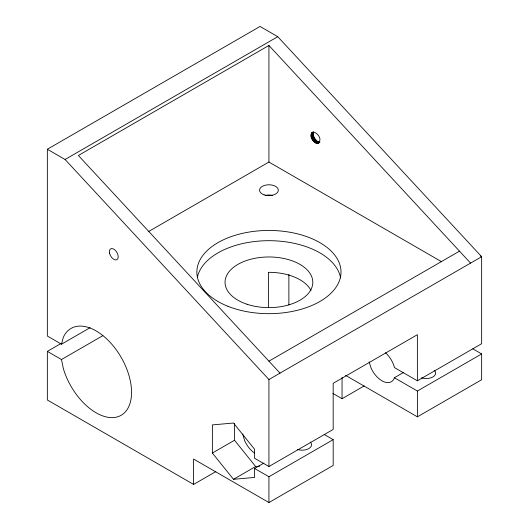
<?xml version="1.0" encoding="UTF-8"?>
<svg xmlns="http://www.w3.org/2000/svg" width="529" height="529" viewBox="0 0 529 529"><rect width="100%" height="100%" fill="white"/><g stroke="black" fill="none" stroke-linecap="round" stroke-linejoin="round"><path stroke-width="0.79" d="M311.032 135.186C312.17 127.853 320.918 135.728 319.893 140.304C318.756 147.631 310.007 139.762 311.032 135.186L313.247 133.903L313.585 132.144L311.369 133.42M385.522 352.737A18.799 10.858 60 0 1 394.482 367.609L417.388 380.814L481.648 343.705L481.648 256.71L277.758 36.693L260.056 26.45L47.352 149.251L47.352 336.027L61.503 344.2L63.288 337.403A50.136 28.95 60 0 1 117.564 351.653A50.136 28.95 60 0 1 117.802 416.753A50.136 28.95 60 0 1 63.401 368.799L61.483 359.535L47.352 351.382L47.352 399.997L193.594 484.425L215.753 471.637M403.634 372.383L394.356 377.739L393.913 379.035A18.799 10.858 60 0 1 370.948 367.754L369.149 361.856M47.352 149.251L65.08 159.487L277.758 36.693M470.572 263.111L268.93 45.461L78.371 155.48L280.013 373.13M311.945 132.6L313.056 131.959M311.627 132.971L313.287 132.012M311.184 133.949L313.399 132.667M311.072 134.538L313.287 133.262M311.072 135.874L313.287 134.597L313.247 133.903M311.184 136.594L313.399 135.318L313.287 134.597M311.369 137.335L313.585 136.059L313.399 135.318M148.318 231.682L268.93 162.046L441.649 261.762M311.627 138.089L313.842 136.806L313.585 136.059M311.945 138.829L314.16 137.547L313.842 136.806M312.328 139.55L314.543 138.274L317.102 141.203L319.893 142.175L317.678 143.452M312.765 140.245L314.98 138.968M313.247 140.893L315.463 139.616M313.77 141.494L315.985 140.211M314.319 142.023L316.534 140.747M314.881 142.486L317.102 141.203M315.463 142.863L317.678 141.58M316.038 143.154L318.26 141.871M316.606 143.346L318.828 142.07M317.155 143.452L319.377 142.169M318.16 143.359L319.82 142.4M47.352 351.382L60.914 343.552M61.503 344.2L90.056 327.716M61.483 359.535L102.884 335.637M268.93 361.168L459.489 251.149M263.878 463.106L254.588 468.469L254.588 477.423L233.481 479.307L212.374 453.049L212.374 424.906L233.481 423.021L254.588 449.28L254.588 458.266L268.93 466.518L268.93 379.524L481.648 256.71L480.279 255.93M212.374 453.049L234.526 440.26L234.526 423.372M332.834 393.391L342.051 398.714L364.183 385.939M233.481 479.307L255.639 466.518L259.699 466.155M268.93 466.518L333.191 429.436L333.171 383.313L417.374 334.698L417.388 380.814M254.588 468.469L268.93 476.748L333.191 439.652L333.191 465.454L268.93 502.55L193.594 459.053L193.594 484.425M394.356 377.739L417.388 391.037L481.648 353.941L481.648 379.743L417.388 416.839L345.609 375.392M472.767 348.809L481.648 353.941M324.118 434.415L333.191 439.652M65.08 159.487L268.93 379.524M234.526 440.26L255.639 466.518M314.16 137.547L314.543 138.274M242.738 434.071L244.649 440.67A18.799 10.858 60 0 0 254.535 453.036M417.388 391.037L417.388 416.839M342.051 377.435L342.051 398.714M288.874 274.498L288.874 304.849M268.93 45.461L268.93 162.046M268.93 476.748L268.93 502.55M268.421 307.633L268.421 272.362L268.93 272.323A43.867 25.326 0 0 1 310.999 290.461M265.432 195.386A9.403 5.429 0 0 1 272.627 195.432M197.37 277.355A72.07 41.612 0 0 1 269.433 240.688A72.07 41.612 0 0 1 340.603 277.93M434.395 370.412A9.403 5.429 0 0 1 432.901 376.965A9.403 5.429 0 0 1 421.553 377.832M310.311 442.052A9.403 5.429 0 0 1 308.817 448.605A9.403 5.429 0 0 1 297.47 449.471M264.136 194.857A9.403 5.429 0 0 0 278.333 190.255A9.403 5.429 0 0 0 264.328 185.461A9.403 5.429 0 0 0 264.136 194.857M109.523 253.093A6.269 3.617 60 0 0 116.935 259.673A6.269 3.617 60 0 0 114.952 249.966A6.269 3.617 60 0 0 109.523 253.093M227.913 306.278A72.07 41.612 0 0 0 340.762 275.464A72.07 41.612 0 0 0 238.116 234.446A72.07 41.612 0 0 0 227.913 306.278M246.997 304.235A43.867 25.326 0 0 0 312.804 282.301A43.867 25.326 0 0 0 246.997 260.361A43.867 25.326 0 0 0 246.997 304.235"/></g></svg>
